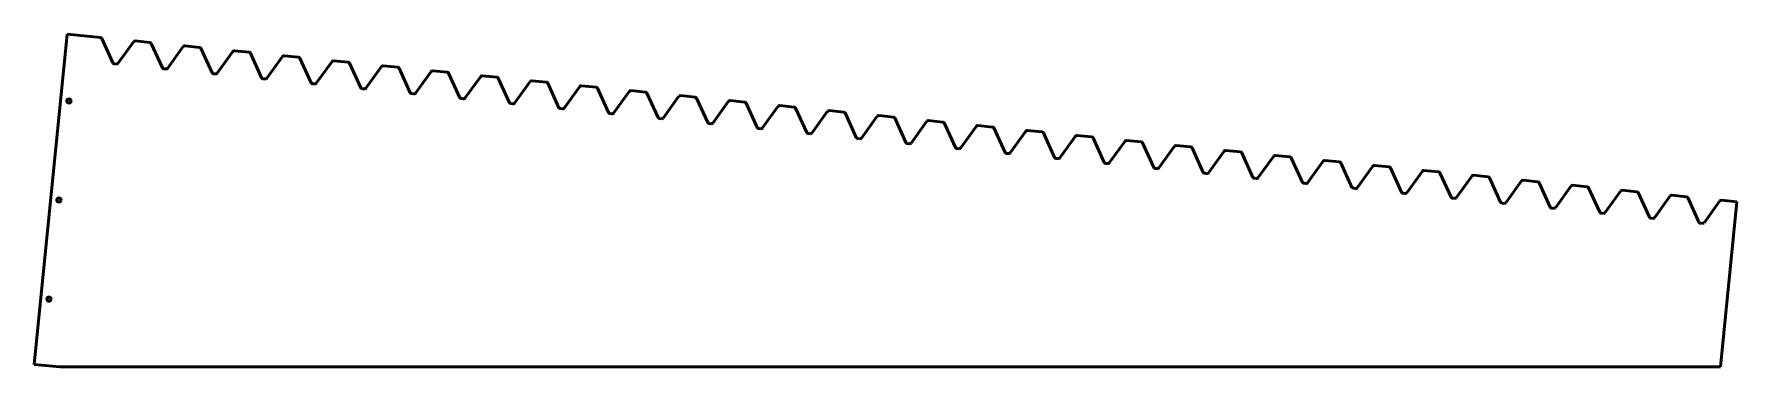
# Model space of a CAD drawing. Header units: millimetres. Extents: x -2031 to 20, y 0 to 401.
import ezdxf

# ---------------------------------------------------------------- set-up
doc = ezdxf.new("R2010")
doc.units = ezdxf.units.MM
doc.layers.add('IV_INTERIOR_PROFILES', color=7, linetype='Continuous', lineweight=50)
doc.layers.add('IV_OUTER_PROFILE', color=7, linetype='Continuous', lineweight=50)

msp = doc.modelspace()

# ---------------------------------------------------------------- linework, layer by layer
at = {"layer": 'IV_INTERIOR_PROFILES'}
for centre in [(-1989.1, 320.5), (-2001.1, 201.1), (-2013.1, 81.7)]:
    msp.add_circle(centre, 2.55, dxfattribs=at)
at = {"layer": 'IV_OUTER_PROFILE'}
for p, q in [((-2031.1, 3.1), (-1991.1, 401.1)), ((-1991.1, 401.1), (-1951.2, 397.1)), ((-1936.1, 366.4), (-1949.6, 395.9)), ((-1911, 392.1), (-1930, 365.8)), ((-1909.1, 392.9), (-1891.5, 391.1)), ((-1876.4, 360.4), (-1889.9, 389.9)), ((-1851.3, 386.1), (-1870.3, 359.8)), ((-1849.4, 386.9), (-1831.8, 385.1)), ((-1816.7, 354.4), (-1830.2, 384)), ((-1791.6, 380.1), (-1810.6, 353.8)), ((-1789.7, 380.9), (-1772.1, 379.1)), ((-1757, 348.4), (-1770.5, 378)), ((-1731.9, 374.1), (-1750.9, 347.8)), ((-1730, 374.9), (-1712.4, 373.1)), ((-1697.3, 342.4), (-1710.8, 372)), ((-1931.8, 365), (-1934.5, 365.3)), ((-1872.1, 359), (-1874.8, 359.3)), ((-1812.4, 353), (-1815.1, 353.3)), ((-1672.2, 368.1), (-1691.2, 341.8)), ((-1670.3, 368.9), (-1652.7, 367.1)), ((-1637.6, 336.4), (-1651.1, 366)), ((-1612.5, 362.1), (-1631.5, 335.8)), ((-1610.6, 362.9), (-1593, 361.1)), ((-1577.9, 330.4), (-1591.4, 360)), ((-1552.8, 356.1), (-1571.8, 329.8)), ((-1550.9, 356.9), (-1533.3, 355.1)), ((-1518.2, 324.4), (-1531.7, 354)), ((-1493.1, 350.1), (-1512.1, 323.8)), ((-1491.2, 350.9), (-1473.6, 349.1)), ((-1752.7, 347), (-1755.4, 347.3)), ((-1693, 341), (-1695.7, 341.3)), ((-1633.3, 335), (-1636, 335.3)), ((-1573.6, 329), (-1576.3, 329.3)), ((-1458.5, 318.4), (-1472, 348)), ((-1433.4, 344.1), (-1452.4, 317.8)), ((-1431.5, 344.9), (-1413.9, 343.1)), ((-1398.8, 312.4), (-1412.3, 342)), ((-1373.7, 338.1), (-1392.7, 311.8)), ((-1371.8, 338.9), (-1354.2, 337.1)), ((-1339.1, 306.4), (-1352.6, 336)), ((-1314, 332.1), (-1333, 305.8)), ((-1312.1, 332.9), (-1294.5, 331.1)), ((-1279.4, 300.4), (-1292.9, 330)), ((-1513.9, 323), (-1516.6, 323.3)), ((-1454.2, 317), (-1456.9, 317.3)), ((-1394.5, 311), (-1397.2, 311.3)), ((-1254.3, 326.1), (-1273.3, 299.8)), ((-1252.4, 326.9), (-1234.8, 325.1)), ((-1219.7, 294.4), (-1233.2, 324)), ((-1194.6, 320.1), (-1213.6, 293.8)), ((-1192.7, 320.9), (-1175.1, 319.1)), ((-1160, 288.4), (-1173.5, 318)), ((-1134.9, 314.1), (-1153.9, 287.8)), ((-1133, 314.9), (-1115.4, 313.1)), ((-1100.4, 282.4), (-1113.8, 312)), ((-1075.2, 308.1), (-1094.2, 281.8)), ((-1073.3, 308.9), (-1055.7, 307.1)), ((-1334.8, 305), (-1337.5, 305.3)), ((-1275.1, 299), (-1277.8, 299.3)), ((-1215.4, 293), (-1218.1, 293.3)), ((-1155.7, 287), (-1158.4, 287.3)), ((-1040.7, 276.4), (-1054.1, 306)), ((-1015.5, 302.1), (-1034.5, 275.8)), ((-1013.6, 302.9), (-996, 301.1)), ((-981, 270.4), (-994.4, 300)), ((-955.8, 296.1), (-974.8, 269.8)), ((-953.9, 296.9), (-936.3, 295.1)), ((-921.3, 264.4), (-934.7, 294)), ((-896.1, 290.1), (-915.1, 263.8)), ((-894.2, 290.9), (-876.6, 289.1)), ((-861.6, 258.4), (-875, 288)), ((-1096, 281), (-1098.7, 281.3)), ((-1036.3, 275), (-1039, 275.3)), ((-976.6, 269), (-979.3, 269.3)), ((-836.4, 284.1), (-855.4, 257.8)), ((-834.5, 284.9), (-816.9, 283.1)), ((-801.9, 252.4), (-815.3, 282)), ((-776.7, 278.1), (-795.7, 251.8)), ((-774.8, 278.9), (-757.2, 277.1)), ((-742.2, 246.4), (-755.6, 276)), ((-717, 272.1), (-736, 245.8)), ((-715.1, 272.9), (-697.5, 271.1)), ((-682.5, 240.4), (-695.9, 270)), ((-655.4, 266.9), (-637.8, 265.1)), ((-916.9, 263), (-919.6, 263.3)), ((-857.2, 257), (-859.9, 257.3)), ((-797.5, 251), (-800.2, 251.3)), ((-657.3, 266.1), (-676.3, 239.8)), ((-622.8, 234.4), (-636.2, 264)), ((-597.6, 260.1), (-616.6, 233.8)), ((-595.7, 260.9), (-578.1, 259.1)), ((-563.1, 228.4), (-576.5, 258)), ((-537.9, 254.1), (-556.9, 227.8)), ((-536.1, 254.9), (-518.4, 253.1)), ((-503.4, 222.4), (-516.8, 252)), ((-478.2, 248.1), (-497.2, 221.8)), ((-476.4, 248.9), (-458.7, 247.1)), ((-737.8, 245), (-740.5, 245.3)), ((-678.1, 239), (-680.8, 239.3)), ((-618.4, 233), (-621.1, 233.3)), ((-558.7, 227), (-561.4, 227.3)), ((-443.7, 216.4), (-457.1, 246)), ((-418.5, 242.1), (-437.5, 215.8)), ((-416.7, 242.9), (-399, 241.1)), ((-384, 210.4), (-397.4, 240)), ((-358.8, 236.1), (-377.8, 209.8)), ((-357, 236.9), (-339.3, 235.1)), ((-324.3, 204.4), (-337.7, 234)), ((-299.1, 230.1), (-318.1, 203.8)), ((-297.3, 230.9), (-279.6, 229.1)), ((-264.6, 198.4), (-278, 228)), ((-499, 221), (-501.7, 221.3)), ((-439.4, 215), (-442, 215.3)), ((-379.7, 209), (-382.3, 209.3)), ((-239.4, 224.1), (-258.4, 197.8)), ((-237.6, 224.9), (-219.9, 223.1)), ((-204.9, 192.4), (-218.3, 222)), ((-179.7, 218.1), (-198.7, 191.8)), ((-177.9, 218.9), (-160.2, 217.1)), ((-145.2, 186.4), (-158.6, 216)), ((-120, 212.1), (-139, 185.8)), ((-118.2, 212.9), (-100.5, 211.1)), ((-85.5, 180.4), (-98.9, 210)), ((-60.3, 206.1), (-79.3, 179.8)), ((-58.5, 206.9), (-40.8, 205.1)), ((-320, 203), (-322.6, 203.3)), ((-260.3, 197), (-262.9, 197.3)), ((-200.6, 191), (-203.2, 191.3)), ((-140.9, 185), (-143.5, 185.3)), ((-25.8, 174.4), (-39.2, 204)), ((-0.6, 200.1), (-19.6, 173.8)), ((20, 199), (0, 0)), ((1.2, 200.9), (20, 199)), ((-81.2, 179), (-83.8, 179.3)), ((-21.5, 173), (-24.1, 173.3)), ((-2000, 0), (-2031.1, 3.1)), ((0, 0), (-2000, 0))]:
    msp.add_line(p, q, dxfattribs=at)
for centre, start, end in [((-1951.4, 395.1), 24.5173, 84.2609), ((-1909.3, 390.9), 84.2609, 144.0045), ((-1891.7, 389.1), 24.5173, 84.2609), ((-1849.6, 384.9), 84.2609, 144.0045), ((-1832, 383.1), 24.5173, 84.2609), ((-1789.9, 378.9), 84.2609, 144.0045), ((-1772.3, 377.1), 24.5173, 84.2609), ((-1730.2, 372.9), 84.2609, 144.0045), ((-1712.6, 371.1), 24.5173, 84.2609), ((-1934.3, 367.3), 204.5173, 264.2609), ((-1931.6, 367), 264.2609, 324.0045), ((-1874.6, 361.3), 204.5173, 264.2609), ((-1871.9, 361), 264.2609, 324.0045), ((-1814.9, 355.3), 204.5173, 264.2609), ((-1812.2, 355), 264.2609, 324.0045), ((-1670.5, 366.9), 84.2609, 144.0045), ((-1652.9, 365.1), 24.5173, 84.2609), ((-1610.8, 360.9), 84.2609, 144.0045), ((-1593.2, 359.1), 24.5173, 84.2609), ((-1551.1, 354.9), 84.2609, 144.0045), ((-1533.5, 353.1), 24.5173, 84.2609), ((-1491.4, 348.9), 84.2609, 144.0045), ((-1473.8, 347.1), 24.5173, 84.2609), ((-1755.2, 349.3), 204.5173, 264.2609), ((-1752.5, 349), 264.2609, 324.0045), ((-1695.5, 343.3), 204.5173, 264.2609), ((-1692.8, 343), 264.2609, 324.0045), ((-1635.8, 337.3), 204.5173, 264.2609), ((-1633.1, 337), 264.2609, 324.0045), ((-1576.1, 331.3), 204.5173, 264.2609), ((-1573.4, 331), 264.2609, 324.0045), ((-1431.7, 342.9), 84.2609, 144.0045), ((-1414.1, 341.1), 24.5173, 84.2609), ((-1372, 336.9), 84.2609, 144.0045), ((-1354.4, 335.1), 24.5173, 84.2609), ((-1312.3, 330.9), 84.2609, 144.0045), ((-1294.7, 329.1), 24.5173, 84.2609), ((-1516.4, 325.3), 204.5173, 264.2609), ((-1513.7, 325), 264.2609, 324.0045), ((-1456.7, 319.3), 204.5173, 264.2609), ((-1454, 319), 264.2609, 324.0045), ((-1397, 313.3), 204.5173, 264.2609), ((-1394.3, 313), 264.2609, 324.0045), ((-1252.6, 324.9), 84.2609, 144.0045), ((-1235, 323.1), 24.5173, 84.2609), ((-1192.9, 318.9), 84.2609, 144.0045), ((-1175.3, 317.1), 24.5173, 84.2609), ((-1133.2, 312.9), 84.2609, 144.0045), ((-1115.6, 311.1), 24.5173, 84.2609), ((-1073.5, 306.9), 84.2609, 144.0045), ((-1337.3, 307.3), 204.5173, 264.2609), ((-1334.6, 307), 264.2609, 324.0045), ((-1277.6, 301.3), 204.5173, 264.2609), ((-1274.9, 301), 264.2609, 324.0045), ((-1217.9, 295.3), 204.5173, 264.2609), ((-1215.2, 295), 264.2609, 324.0045), ((-1158.2, 289.3), 204.5173, 264.2609), ((-1155.5, 289), 264.2609, 324.0045), ((-1055.9, 305.1), 24.5173, 84.2609), ((-1013.8, 300.9), 84.2609, 144.0045), ((-996.2, 299.1), 24.5173, 84.2609), ((-954.1, 294.9), 84.2609, 144.0045), ((-936.5, 293.1), 24.5173, 84.2609), ((-894.4, 288.9), 84.2609, 144.0045), ((-876.8, 287.1), 24.5173, 84.2609), ((-1098.5, 283.3), 204.5173, 264.2609), ((-1095.8, 283), 264.2609, 324.0045), ((-1038.8, 277.3), 204.5173, 264.2609), ((-1036.1, 277), 264.2609, 324.0045), ((-979.1, 271.3), 204.5173, 264.2609), ((-976.4, 271), 264.2609, 324.0045), ((-834.7, 282.9), 84.2609, 144.0045), ((-817.1, 281.1), 24.5173, 84.2609), ((-775, 276.9), 84.2609, 144.0045), ((-757.4, 275.1), 24.5173, 84.2609), ((-715.3, 270.9), 84.2609, 144.0045), ((-697.7, 269.1), 24.5173, 84.2609), ((-655.6, 264.9), 84.2609, 144.0045), ((-919.4, 265.3), 204.5173, 264.2609), ((-916.7, 265), 264.2609, 324.0045), ((-859.7, 259.3), 204.5173, 264.2609), ((-857, 259), 264.2609, 324.0045), ((-800, 253.3), 204.5173, 264.2609), ((-797.3, 253), 264.2609, 324.0045), ((-740.3, 247.3), 204.5173, 264.2609), ((-638, 263.1), 24.5173, 84.2609), ((-595.9, 258.9), 84.2609, 144.0045), ((-578.3, 257.1), 24.5173, 84.2609), ((-536.3, 252.9), 84.2609, 144.0045), ((-518.6, 251.1), 24.5173, 84.2609), ((-476.6, 246.9), 84.2609, 144.0045), ((-458.9, 245.1), 24.5173, 84.2609), ((-737.6, 247), 264.2609, 324.0045), ((-680.6, 241.3), 204.5173, 264.2609), ((-677.9, 241), 264.2609, 324.0045), ((-620.9, 235.3), 204.5173, 264.2609), ((-618.2, 235), 264.2609, 324.0045), ((-561.2, 229.3), 204.5173, 264.2609), ((-558.5, 229), 264.2609, 324.0045), ((-416.9, 240.9), 84.2609, 144.0045), ((-399.2, 239.1), 24.5173, 84.2609), ((-357.2, 234.9), 84.2609, 144.0045), ((-339.5, 233.1), 24.5173, 84.2609), ((-297.5, 228.9), 84.2609, 144.0045), ((-279.8, 227.1), 24.5173, 84.2609), ((-501.5, 223.3), 204.5173, 264.2609), ((-498.8, 223), 264.2609, 324.0045), ((-441.8, 217.3), 204.5173, 264.2609), ((-439.2, 217), 264.2609, 324.0045), ((-382.1, 211.3), 204.5173, 264.2609), ((-379.5, 211), 264.2609, 324.0045), ((-237.8, 222.9), 84.2609, 144.0045), ((-220.1, 221.1), 24.5173, 84.2609), ((-178.1, 216.9), 84.2609, 144.0045), ((-160.4, 215.1), 24.5173, 84.2609), ((-118.4, 210.9), 84.2609, 144.0045), ((-100.7, 209.1), 24.5173, 84.2609), ((-58.7, 204.9), 84.2609, 144.0045), ((-41, 203.1), 24.5173, 84.2609), ((-322.4, 205.3), 204.5173, 264.2609), ((-319.8, 205), 264.2609, 324.0045), ((-262.7, 199.3), 204.5173, 264.2609), ((-260.1, 199), 264.2609, 324.0045), ((-203, 193.3), 204.5173, 264.2609), ((-200.4, 193), 264.2609, 324.0045), ((-143.3, 187.3), 204.5173, 264.2609), ((-140.7, 187), 264.2609, 324.0045), ((1, 198.9), 84.2609, 144.0045), ((-83.6, 181.3), 204.5173, 264.2609), ((-81, 181), 264.2609, 324.0045), ((-23.9, 175.3), 204.5173, 264.2609), ((-21.3, 175), 264.2609, 324.0045)]:
    msp.add_arc(centre, 2, start, end, dxfattribs=at)

doc.saveas('drawing.dxf')
